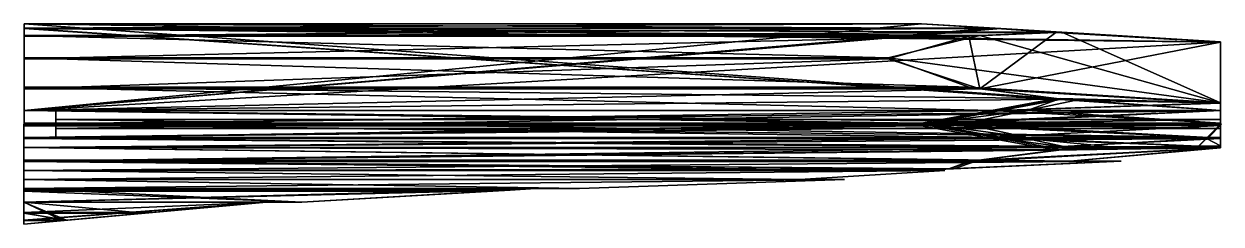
# Model space of a CAD drawing. Extents: x -29 to 1552, y 192 to 368.
# Drawn here: x -29 to 1024, y 192 to 368 of the extents above; entities that cross this region are included whole.
import ezdxf

# ---------------------------------------------------------------- set-up
doc = ezdxf.new("R2010")
doc.units = 0

msp = doc.modelspace()

# ---------------------------------------------------------------- meshes
at = {"layer": 'OBJECT004', "color": 50}
mesh = msp.add_polyface(dxfattribs=at)
corners = [(897.138916, 259.336212, -3334.938721), (888.167419, 258.163666, -3335.318359), (878.40564, 260, -3334.723877), (894.130798, 260, -3334.723877), (959.722412, 260, -3339.806152), (936.155884, 260, -3337.725586), (936.285461, 260, -3337.734863)]
mesh.append_faces([[corners[k] for k in face] for face in [(1, 4, 2), (3, 6, 0)]])
mesh.append_faces([[corners[k] for k in face] for face in [(1, 3, 0), (1, 5, 4), (2, 6, 3)]], dxfattribs={"vtx0": -1})
mesh.append_faces([[corners[k] for k in face] for face in [(1, 2, 3), (1, 0, 5), (2, 4, 6)]], dxfattribs={"vtx2": -1})
at = {"layer": 'OBJECT021', "color": 50}
mesh = msp.add_polyface(dxfattribs=at)
corners = [(-29.076889, 259.234375, -3404), (-29.076889, 259.234375, -3415.824707), (-29.076889, 267.232697, -3415.894531), (-29.076889, 267.232697, -3404), (1022.919189, 267.232697, -3404), (1022.919189, 267.232697, -3415.894531), (1022.919189, 259.234375, -3415.824707), (1022.919189, 259.234375, -3404)]
mesh.append_faces([[corners[k] for k in face] for face in [(1, 3, 0), (5, 7, 4), (1, 5, 2), (6, 0, 7), (2, 4, 3), (3, 7, 0)]], dxfattribs={"vtx0": -1})
mesh.append_faces([[corners[k] for k in face] for face in [(1, 2, 3), (5, 6, 7), (1, 6, 5), (6, 1, 0), (2, 5, 4), (3, 4, 7)]], dxfattribs={"vtx2": -1})
at = {"layer": 'OBJECT022', "color": 50}
mesh = msp.add_polyface(dxfattribs=at)
corners = [(-29.076889, 267.232697, -3404), (-29.076889, 267.232697, -3332.130371), (-29.076889, 259.232697, -3334.719482), (-29.076889, 259.232697, -3404), (1022.919189, 259.232697, -3404), (1022.919189, 259.232697, -3345.513184), (1022.919189, 260.744843, -3344), (1022.919189, 267.232697, -3344), (1022.919189, 267.232697, -3404), (829.602173, 267.232697, -3332.129639), (873.257935, 259.232697, -3334.71875), (1010.620422, 267.232697, -3343.144775), (1004.019409, 260.430847, -3342.685791), (956.245544, 259.232697, -3339.768555)]
mesh.append_faces([[corners[k] for k in face] for face in [(1, 3, 0), (5, 8, 4), (1, 10, 2), (12, 9, 11), (5, 12, 6), (6, 11, 7), (4, 13, 5), (0, 9, 1), (3, 8, 0)]], dxfattribs={"vtx0": -1})
mesh.append_faces([[corners[k] for k in face] for face in [(5, 7, 8), (12, 10, 9), (4, 2, 10), (4, 10, 13), (0, 7, 11), (0, 11, 9)]], dxfattribs={"vtx0": -1, "vtx2": -1})
mesh.append_faces([[corners[k] for k in face] for face in [(1, 2, 3), (5, 6, 7), (1, 9, 10), (12, 13, 10), (5, 13, 12), (6, 12, 11), (4, 3, 2), (0, 8, 7), (3, 4, 8)]], dxfattribs={"vtx2": -1})
at = {"layer": 'OBJECT023', "color": 50}
mesh = msp.add_polyface(dxfattribs=at)
corners = [(-29.076889, 259.232697, -3428), (-29.076889, 259.232697, -3497.401855), (-29.076889, 267.232697, -3500.14624), (-29.076889, 267.232697, -3428), (1022.919189, 267.232697, -3428), (1022.919189, 267.232697, -3487.878906), (1022.919189, 260.534424, -3487.823486), (1022.919189, 259.232697, -3486.521973), (1022.919189, 259.232697, -3428), (865.589905, 259.232697, -3497.401123), (821.643921, 267.232697, -3500.145508), (971.171936, 259.232697, -3490.966797)]
mesh.append_faces([[corners[k] for k in face] for face in [(6, 11, 7)]])
mesh.append_faces([[corners[k] for k in face] for face in [(1, 3, 0), (5, 8, 4), (1, 10, 2), (9, 5, 10), (7, 0, 8), (2, 4, 3), (3, 8, 0)]], dxfattribs={"vtx0": -1})
mesh.append_faces([[corners[k] for k in face] for face in [(5, 7, 8), (9, 6, 5), (7, 9, 1), (7, 1, 0), (2, 5, 4)]], dxfattribs={"vtx0": -1, "vtx2": -1})
mesh.append_faces([[corners[k] for k in face] for face in [(1, 2, 3), (5, 6, 7), (1, 9, 10), (9, 11, 6), (7, 11, 9), (2, 10, 5), (3, 4, 8)]], dxfattribs={"vtx2": -1})
at = {"layer": 'OBJECT024', "color": 50}
mesh = msp.add_polyface(dxfattribs=at)
corners = [(-29.076889, 267.232697, -3428), (-29.076889, 267.232697, -3415.894531), (-29.076889, 259.234375, -3415.824707), (-29.076889, 259.234375, -3428), (1022.919189, 259.234375, -3428), (1022.919189, 259.234375, -3415.824707), (1022.919189, 267.232697, -3415.894531), (1022.919189, 267.232697, -3428)]
mesh.append_faces([[corners[k] for k in face] for face in [(1, 3, 0), (5, 7, 4), (1, 5, 2), (4, 2, 5), (0, 6, 1), (3, 7, 0)]], dxfattribs={"vtx0": -1})
mesh.append_faces([[corners[k] for k in face] for face in [(1, 2, 3), (5, 6, 7), (1, 6, 5), (4, 3, 2), (0, 7, 6), (3, 4, 7)]], dxfattribs={"vtx2": -1})
at = {"layer": 'OBJECT025', "color": 50}
mesh = msp.add_polyface(dxfattribs=at)
corners = [(873.337402, 259.232697, -3334.722656), (829.6427, 267.232697, -3332.132568), (852.229309, 267.232697, -3332.132568), (889.482544, 259.232697, -3334.722656), (956.815491, 259.232697, -3339.80249), (1003.776794, 260.40567, -3342.669922), (1010.495361, 267.232697, -3343.137207), (932.823425, 259.232697, -3337.736328)]
mesh.append_faces([[corners[k] for k in face] for face in [(4, 7, 5), (1, 6, 2)]])
mesh.append_faces([[corners[k] for k in face] for face in [(1, 3, 0), (0, 6, 1), (2, 7, 3), (0, 7, 4)]], dxfattribs={"vtx0": -1})
mesh.append_faces([[corners[k] for k in face] for face in [(0, 5, 6), (2, 5, 7)]], dxfattribs={"vtx0": -1, "vtx2": -1})
mesh.append_faces([[corners[k] for k in face] for face in [(1, 2, 3), (0, 4, 5), (2, 6, 5), (0, 3, 7)]], dxfattribs={"vtx2": -1})
at = {"layer": 'OBJECT026', "color": 50}
mesh = msp.add_polyface(dxfattribs=at)
corners = [(-29.076889, 239.232697, -3428), (-29.076889, 239.232697, -3487.325684), (-29.076889, 246.884583, -3493.169434), (-29.076889, 247.232697, -3493.288818), (-29.076889, 247.232697, -3428), (801.747986, 246.889725, -3493.170654), (754.907715, 239.232697, -3487.322998), (784.241211, 240.530548, -3488.314209), (804.379944, 247.232697, -3493.287598), (935.719421, 247.232697, -3482), (754.901672, 239.232697, -3428), (935.713928, 247.232697, -3428)]
mesh.append_faces([[corners[k] for k in face] for face in [(1, 4, 0), (2, 7, 5), (2, 8, 3), (8, 7, 9), (6, 0, 10), (3, 11, 4), (9, 10, 11), (0, 11, 10)]], dxfattribs={"vtx0": -1})
mesh.append_faces([[corners[k] for k in face] for face in [(1, 3, 4), (2, 6, 7), (3, 9, 11), (9, 6, 10)]], dxfattribs={"vtx0": -1, "vtx2": -1})
mesh.append_faces([[corners[k] for k in face] for face in [(1, 2, 3), (2, 1, 6), (2, 5, 8), (8, 5, 7), (6, 1, 0), (3, 8, 9), (9, 7, 6), (0, 4, 11)]], dxfattribs={"vtx2": -1})
at = {"layer": 'OBJECT027', "color": 50}
mesh = msp.add_polyface(dxfattribs=at)
corners = [(-29.076889, 247.232697, -3428), (-29.076889, 247.232697, -3415.719971), (-29.076889, 239.234375, -3415.650146), (-29.076889, 239.234375, -3428), (754.938354, 239.234375, -3415.650146), (935.712708, 247.232697, -3415.719971), (754.901672, 239.232697, -3428), (935.713928, 247.232697, -3428)]
mesh.append_faces([[corners[k] for k in face] for face in [(1, 3, 0), (2, 5, 4), (2, 6, 3), (0, 5, 1), (4, 7, 6), (0, 6, 7)]], dxfattribs={"vtx0": -1})
mesh.append_faces([[corners[k] for k in face] for face in [(1, 2, 3), (2, 1, 5), (2, 4, 6), (0, 7, 5), (4, 5, 7), (0, 3, 6)]], dxfattribs={"vtx2": -1})
at = {"layer": 'OBJECT028', "color": 50}
mesh = msp.add_polyface(dxfattribs=at)
corners = [(-29.076889, 239.234375, -3404), (-29.076889, 239.234375, -3415.650146), (-29.076889, 247.232697, -3415.719971), (-29.076889, 247.232697, -3404), (935.722961, 247.232697, -3415.719971), (754.949097, 239.234375, -3415.650146), (754.911133, 239.232697, -3404), (935.722961, 247.232697, -3404)]
mesh.append_faces([[corners[k] for k in face] for face in [(1, 3, 0), (2, 5, 4), (5, 0, 6), (2, 7, 3), (4, 6, 7), (0, 7, 6)]], dxfattribs={"vtx0": -1})
mesh.append_faces([[corners[k] for k in face] for face in [(1, 2, 3), (2, 1, 5), (5, 1, 0), (2, 4, 7), (4, 5, 6), (0, 3, 7)]], dxfattribs={"vtx2": -1})
at = {"layer": 'OBJECT029', "color": 50}
mesh = msp.add_polyface(dxfattribs=at)
corners = [(-29.076889, 247.232697, -3404), (-29.076889, 247.232697, -3339.017578), (-29.076889, 239.232697, -3344.9104), (-29.076889, 239.232697, -3404), (808.168274, 247.232697, -3339.016113), (788.157654, 240.70369, -3343.825684), (754.911072, 239.232697, -3344.909424), (935.723083, 247.232697, -3350), (754.911133, 239.232697, -3404), (935.723083, 247.232697, -3404)]
mesh.append_faces([[corners[k] for k in face] for face in [(4, 7, 5)]])
mesh.append_faces([[corners[k] for k in face] for face in [(1, 3, 0), (5, 1, 4), (2, 8, 3), (0, 4, 1), (6, 9, 8), (3, 9, 0)]], dxfattribs={"vtx0": -1})
mesh.append_faces([[corners[k] for k in face] for face in [(5, 2, 1), (0, 7, 4), (6, 7, 9)]], dxfattribs={"vtx0": -1, "vtx2": -1})
mesh.append_faces([[corners[k] for k in face] for face in [(1, 2, 3), (5, 6, 2), (2, 6, 8), (0, 9, 7), (6, 5, 7), (3, 8, 9)]], dxfattribs={"vtx2": -1})
at = {"layer": 'OBJECT030', "color": 50}
mesh = msp.add_polyface(dxfattribs=at)
corners = [(-29.076889, 247.232697, -3428), (-29.076889, 247.232697, -3493.286133), (-29.076889, 259.232697, -3497.402832), (-29.076889, 259.232697, -3428), (1022.919189, 259.232697, -3428), (1022.919189, 259.232697, -3486.516113), (1022.919189, 258.909271, -3486.192627), (1022.919189, 258.909271, -3428), (803.856812, 247.232697, -3493.286133), (878.216187, 256.931152, -3496.613281), (865.570435, 259.232697, -3497.402832), (970.863159, 259.232697, -3490.976563), (890.965332, 247.232697, -3485.824219), (890.965332, 247.232697, -3428)]
mesh.append_faces([[corners[k] for k in face] for face in [(9, 11, 10)]])
mesh.append_faces([[corners[k] for k in face] for face in [(1, 3, 0), (5, 7, 4), (1, 10, 2), (5, 12, 6), (2, 4, 3), (12, 0, 13), (6, 13, 7), (3, 13, 0)]], dxfattribs={"vtx0": -1})
mesh.append_faces([[corners[k] for k in face] for face in [(1, 9, 10), (5, 9, 8), (5, 8, 12), (2, 11, 5), (2, 5, 4), (12, 1, 0), (3, 7, 13)]], dxfattribs={"vtx0": -1, "vtx2": -1})
mesh.append_faces([[corners[k] for k in face] for face in [(1, 2, 3), (5, 6, 7), (1, 8, 9), (5, 11, 9), (2, 10, 11), (12, 8, 1), (6, 12, 13), (3, 4, 7)]], dxfattribs={"vtx2": -1})
at = {"layer": 'OBJECT031', "color": 50}
mesh = msp.add_polyface(dxfattribs=at)
corners = [(-29.076889, 259.234375, -3428), (-29.076889, 259.234375, -3415.824707), (-29.076889, 247.232697, -3415.719971), (-29.076889, 247.232697, -3428), (1022.919189, 258.909241, -3428), (1022.919189, 258.909241, -3415.821777), (1022.919189, 259.234375, -3415.824707), (1022.919189, 259.234375, -3428), (890.965332, 247.232697, -3415.719971), (890.965332, 247.232697, -3428)]
mesh.append_faces([[corners[k] for k in face] for face in [(1, 3, 0), (5, 7, 4), (1, 8, 2), (0, 6, 1), (2, 9, 3), (4, 8, 5), (3, 7, 0)]], dxfattribs={"vtx0": -1})
mesh.append_faces([[corners[k] for k in face] for face in [(1, 5, 8), (3, 4, 7)]], dxfattribs={"vtx0": -1, "vtx2": -1})
mesh.append_faces([[corners[k] for k in face] for face in [(1, 2, 3), (5, 6, 7), (1, 6, 5), (0, 7, 6), (2, 8, 9), (4, 9, 8), (3, 9, 4)]], dxfattribs={"vtx2": -1})
at = {"layer": 'OBJECT032', "color": 50}
mesh = msp.add_polyface(dxfattribs=at)
corners = [(-29.076889, 247.232697, -3404), (-29.076889, 247.232697, -3415.719971), (-29.076889, 259.234375, -3415.824707), (-29.076889, 259.234375, -3404), (1022.919189, 259.234375, -3404), (1022.919189, 259.234375, -3415.824707), (1022.919189, 258.909241, -3415.821777), (1022.919189, 258.909241, -3404), (890.965332, 247.232697, -3415.719971), (890.965332, 247.232697, -3404)]
mesh.append_faces([[corners[k] for k in face] for face in [(1, 3, 0), (5, 7, 4), (1, 5, 2), (2, 4, 3), (8, 0, 9), (6, 9, 7), (3, 9, 0)]], dxfattribs={"vtx0": -1})
mesh.append_faces([[corners[k] for k in face] for face in [(1, 6, 5), (3, 7, 9)]], dxfattribs={"vtx0": -1, "vtx2": -1})
mesh.append_faces([[corners[k] for k in face] for face in [(1, 2, 3), (5, 6, 7), (1, 8, 6), (2, 5, 4), (8, 1, 0), (6, 8, 9), (3, 4, 7)]], dxfattribs={"vtx2": -1})
at = {"layer": 'OBJECT033', "color": 50}
mesh = msp.add_polyface(dxfattribs=at)
corners = [(-29.076889, 259.232697, -3404), (-29.076889, 259.232697, -3334.722168), (-29.076889, 248.230911, -3338.283203), (-29.076889, 247.232697, -3339.012207), (-29.076889, 247.232697, -3404), (1022.919189, 258.909271, -3404), (1022.919189, 258.909271, -3345.836914), (1022.919189, 259.232697, -3345.513184), (1022.919189, 259.232697, -3404), (811.2005, 248.225845, -3338.285156), (808.084717, 247.232697, -3339.010498), (873.30426, 259.232697, -3334.721191), (883.292725, 257.402344, -3335.313721), (956.245972, 259.232697, -3339.768311), (890.965332, 247.232697, -3346.149902), (890.965332, 247.232697, -3404)]
mesh.append_faces([[corners[k] for k in face] for face in [(12, 11, 13)]])
mesh.append_faces([[corners[k] for k in face] for face in [(1, 4, 0), (6, 8, 5), (2, 10, 3), (1, 9, 2), (6, 13, 7), (0, 11, 1), (3, 15, 4), (5, 14, 6), (4, 8, 0)]], dxfattribs={"vtx0": -1})
mesh.append_faces([[corners[k] for k in face] for face in [(1, 3, 4), (1, 12, 9), (6, 10, 9), (6, 9, 12), (6, 12, 13), (0, 7, 13), (0, 13, 11), (3, 14, 15), (4, 5, 8)]], dxfattribs={"vtx0": -1, "vtx2": -1})
mesh.append_faces([[corners[k] for k in face] for face in [(1, 2, 3), (6, 7, 8), (2, 9, 10), (1, 11, 12), (6, 14, 10), (0, 8, 7), (3, 10, 14), (5, 15, 14), (4, 15, 5)]], dxfattribs={"vtx2": -1})
at = {"layer": 'OBJECT034', "color": 50}
mesh = msp.add_polyface(dxfattribs=at)
corners = [(-29.076889, 223.234375, -3428), (-29.076889, 223.234375, -3475.106445), (-29.076889, 231.232697, -3481.215088), (-29.076889, 231.232697, -3428), (692.37854, 231.232697, -3481.215088), (459.563782, 223.234375, -3475.106445), (459.514893, 223.232697, -3428), (692.378601, 231.232697, -3428)]
mesh.append_faces([[corners[k] for k in face] for face in [(1, 3, 0), (2, 5, 4), (5, 0, 6), (2, 7, 3), (4, 6, 7), (0, 7, 6)]], dxfattribs={"vtx0": -1})
mesh.append_faces([[corners[k] for k in face] for face in [(1, 2, 3), (2, 1, 5), (5, 1, 0), (2, 4, 7), (4, 5, 6), (0, 3, 7)]], dxfattribs={"vtx2": -1})
at = {"layer": 'OBJECT035', "color": 50}
mesh = msp.add_polyface(dxfattribs=at)
corners = [(-29.076889, 231.232697, -3428), (-29.076889, 231.232697, -3415.582031), (-29.076889, 223.234375, -3415.512207), (-29.076889, 223.234375, -3428), (459.563782, 223.234375, -3415.511719), (692.378601, 231.232697, -3415.581543), (459.514923, 223.232697, -3428), (692.378601, 231.232697, -3428)]
mesh.append_faces([[corners[k] for k in face] for face in [(1, 3, 0), (2, 5, 4), (2, 6, 3), (0, 5, 1), (4, 7, 6), (0, 6, 7)]], dxfattribs={"vtx0": -1})
mesh.append_faces([[corners[k] for k in face] for face in [(1, 2, 3), (2, 1, 5), (2, 4, 6), (0, 7, 5), (4, 5, 7), (0, 3, 6)]], dxfattribs={"vtx2": -1})
at = {"layer": 'OBJECT036', "color": 50}
mesh = msp.add_polyface(dxfattribs=at)
corners = [(-29.076889, 223.234375, -3404), (-29.076889, 223.234375, -3415.511963), (-29.076889, 231.232697, -3415.582031), (-29.076889, 231.232697, -3404), (692.378723, 231.232697, -3415.58252), (459.563995, 223.234375, -3415.512451), (459.515076, 223.232697, -3404), (692.378723, 231.232697, -3404)]
mesh.append_faces([[corners[k] for k in face] for face in [(1, 3, 0), (2, 5, 4), (5, 0, 6), (2, 7, 3), (4, 6, 7), (0, 7, 6)]], dxfattribs={"vtx0": -1})
mesh.append_faces([[corners[k] for k in face] for face in [(1, 2, 3), (2, 1, 5), (5, 1, 0), (2, 4, 7), (4, 5, 6), (0, 3, 7)]], dxfattribs={"vtx2": -1})
at = {"layer": 'OBJECT037', "color": 50}
mesh = msp.add_polyface(dxfattribs=at)
corners = [(-29.076889, 231.232697, -3404), (-29.076889, 231.232697, -3350.804932), (-29.076889, 223.234375, -3356.694824), (-29.076889, 223.234375, -3404), (459.563904, 223.234375, -3356.694336), (692.378784, 231.232697, -3350.804443), (459.515076, 223.232697, -3404), (692.378845, 231.232697, -3404)]
mesh.append_faces([[corners[k] for k in face] for face in [(1, 3, 0), (2, 5, 4), (2, 6, 3), (0, 5, 1), (4, 7, 6), (0, 6, 7)]], dxfattribs={"vtx0": -1})
mesh.append_faces([[corners[k] for k in face] for face in [(1, 2, 3), (2, 1, 5), (2, 4, 6), (0, 7, 5), (4, 5, 7), (0, 3, 6)]], dxfattribs={"vtx2": -1})
at = {"layer": 'OBJECT038', "color": 50}
mesh = msp.add_polyface(dxfattribs=at)
corners = [(-29.076889, 211.234375, -3404), (-29.076889, 211.234375, -3415.405762), (-29.076889, 223.232697, -3415.510498), (-29.076889, 223.232697, -3404), (420.771332, 223.232697, -3415.51123), (215.332123, 211.234375, -3415.406494), (215.303375, 211.232697, -3404), (420.771332, 223.232697, -3404)]
mesh.append_faces([[corners[k] for k in face] for face in [(1, 3, 0), (2, 5, 4), (5, 0, 6), (2, 7, 3), (4, 6, 7), (0, 7, 6)]], dxfattribs={"vtx0": -1})
mesh.append_faces([[corners[k] for k in face] for face in [(1, 2, 3), (2, 1, 5), (5, 1, 0), (2, 4, 7), (4, 5, 6), (0, 3, 7)]], dxfattribs={"vtx2": -1})
at = {"layer": 'OBJECT039', "color": 50}
mesh = msp.add_polyface(dxfattribs=at)
corners = [(-29.076889, 223.232697, -3404), (-29.076889, 223.232697, -3356.697021), (-29.076889, 221.923523, -3357.661133), (-29.076889, 211.232697, -3371.658936), (-29.076889, 211.232697, -3404), (398.353271, 221.923401, -3357.661377), (420.771362, 223.232697, -3356.697266), (215.303391, 211.232697, -3371.658447), (215.303375, 211.232697, -3404), (420.771362, 223.232697, -3404)]
mesh.append_faces([[corners[k] for k in face] for face in [(1, 4, 0), (2, 6, 5), (3, 5, 7), (3, 8, 4), (0, 6, 1), (7, 9, 8), (0, 8, 9)]], dxfattribs={"vtx0": -1})
mesh.append_faces([[corners[k] for k in face] for face in [(1, 3, 4), (7, 6, 9)]], dxfattribs={"vtx0": -1, "vtx2": -1})
mesh.append_faces([[corners[k] for k in face] for face in [(1, 2, 3), (2, 1, 6), (3, 2, 5), (3, 7, 8), (0, 9, 6), (7, 5, 6), (0, 4, 8)]], dxfattribs={"vtx2": -1})
at = {"layer": 'OBJECT040', "color": 50}
mesh = msp.add_polyface(dxfattribs=at)
corners = [(-29.076889, 211.232697, -3428), (-29.076889, 211.232697, -3460.189941), (-29.076889, 220.912994, -3473.332275), (-29.076889, 223.232697, -3475.104004), (-29.076889, 223.232697, -3428), (420.772644, 223.232697, -3475.104248), (381.080017, 220.91452, -3473.33374), (215.304642, 211.232697, -3460.190918), (215.306549, 211.232697, -3428), (420.775452, 223.232697, -3428)]
mesh.append_faces([[corners[k] for k in face] for face in [(1, 4, 0), (3, 6, 5), (2, 7, 6), (7, 0, 8), (3, 9, 4), (5, 8, 9), (0, 9, 8)]], dxfattribs={"vtx0": -1})
mesh.append_faces([[corners[k] for k in face] for face in [(1, 3, 4), (5, 7, 8)]], dxfattribs={"vtx0": -1, "vtx2": -1})
mesh.append_faces([[corners[k] for k in face] for face in [(1, 2, 3), (3, 2, 6), (2, 1, 7), (7, 1, 0), (3, 5, 9), (5, 6, 7), (0, 4, 9)]], dxfattribs={"vtx2": -1})
at = {"layer": 'OBJECT041', "color": 50}
mesh = msp.add_polyface(dxfattribs=at)
corners = [(-29.076889, 223.232697, -3428), (-29.076889, 223.232697, -3415.510498), (-29.076889, 211.234375, -3415.405762), (-29.076889, 211.234375, -3428), (215.335602, 211.234375, -3415.406738), (420.775604, 223.232697, -3415.511475), (215.306259, 211.232697, -3428), (420.774963, 223.232697, -3428)]
mesh.append_faces([[corners[k] for k in face] for face in [(1, 3, 0), (2, 5, 4), (2, 6, 3), (0, 5, 1), (4, 7, 6), (0, 6, 7)]], dxfattribs={"vtx0": -1})
mesh.append_faces([[corners[k] for k in face] for face in [(1, 2, 3), (2, 1, 5), (2, 4, 6), (0, 7, 5), (4, 5, 7), (0, 3, 6)]], dxfattribs={"vtx2": -1})
at = {"layer": 'OBJECT042', "color": 50}
mesh = msp.add_polyface(dxfattribs=at)
corners = [(-29.076889, 195.087692, -3404), (-29.076889, 192, -3413), (-29.076889, 192, -3415.237305), (-29.076889, 211.232697, -3415.405518), (-29.076889, 211.232697, -3404), (5.186932, 195.088196, -3404), (184.312134, 211.232697, -3415.405518), (184.312119, 211.232697, -3404)]
mesh.append_faces([[corners[k] for k in face] for face in [(0, 5, 1), (3, 2, 6)]])
mesh.append_faces([[corners[k] for k in face] for face in [(1, 4, 0), (3, 7, 4), (2, 7, 6), (0, 7, 5)]], dxfattribs={"vtx0": -1})
mesh.append_faces([[corners[k] for k in face] for face in [(1, 3, 4), (2, 5, 7)]], dxfattribs={"vtx0": -1, "vtx2": -1})
mesh.append_faces([[corners[k] for k in face] for face in [(1, 2, 3), (3, 6, 7), (2, 1, 5), (0, 4, 7)]], dxfattribs={"vtx2": -1})
at = {"layer": 'OBJECT043', "color": 50}
mesh = msp.add_polyface(dxfattribs=at)
corners = [(-29.076889, 211.232697, -3371.650391), (-29.076889, 202.075592, -3383.640137), (-29.076889, 195.087769, -3404), (-29.076889, 211.232697, -3404), (82.678436, 202.072601, -3383.648682), (184.312119, 211.232697, -3371.655029), (5.17884, 195.087677, -3404), (184.312119, 211.232697, -3404)]
mesh.append_faces([[corners[k] for k in face] for face in [(1, 3, 0), (1, 5, 4), (1, 6, 2), (3, 5, 0), (4, 7, 6), (3, 6, 7)]], dxfattribs={"vtx0": -1})
mesh.append_faces([[corners[k] for k in face] for face in [(1, 2, 3), (1, 0, 5), (1, 4, 6), (3, 7, 5), (4, 5, 7), (3, 2, 6)]], dxfattribs={"vtx2": -1})
at = {"layer": 'OBJECT044', "color": 50}
mesh = msp.add_polyface(dxfattribs=at)
corners = [(-29.076889, 195.363754, -3428), (-29.076889, 201.50853, -3446.988525), (-29.076889, 211.232697, -3460.191162), (-29.076889, 211.232697, -3428), (184.312912, 211.232697, -3460.194092), (76.43499, 201.509827, -3447), (8.240005, 195.36351, -3428), (184.313599, 211.232697, -3428)]
mesh.append_faces([[corners[k] for k in face] for face in [(1, 3, 0), (2, 5, 4), (1, 6, 5), (2, 7, 3), (4, 6, 7), (0, 7, 6)]], dxfattribs={"vtx0": -1})
mesh.append_faces([[corners[k] for k in face] for face in [(1, 2, 3), (2, 1, 5), (1, 0, 6), (2, 4, 7), (4, 5, 6), (0, 3, 7)]], dxfattribs={"vtx2": -1})
at = {"layer": 'OBJECT045', "color": 50}
mesh = msp.add_polyface(dxfattribs=at)
corners = [(-29.076889, 192, -3417.60791), (-29.076889, 195.363846, -3428), (-29.076889, 211.232697, -3428), (-29.076889, 211.232697, -3415.405762), (-29.076889, 192, -3415.237549), (8.241846, 195.363678, -3428), (184.302933, 211.232697, -3415.40625), (184.302917, 211.232697, -3428)]
mesh.append_faces([[corners[k] for k in face] for face in [(0, 5, 1), (3, 6, 4)]])
mesh.append_faces([[corners[k] for k in face] for face in [(1, 4, 0), (2, 6, 3), (0, 7, 5), (2, 5, 7)]], dxfattribs={"vtx0": -1})
mesh.append_faces([[corners[k] for k in face] for face in [(1, 3, 4), (0, 6, 7)]], dxfattribs={"vtx0": -1, "vtx2": -1})
mesh.append_faces([[corners[k] for k in face] for face in [(1, 2, 3), (2, 7, 6), (0, 4, 6), (2, 1, 5)]], dxfattribs={"vtx2": -1})
at = {"layer": 'OBJECT046', "color": 50}
mesh = msp.add_polyface(dxfattribs=at)
corners = [(-29.076889, 231.232697, -3428), (-29.076889, 231.232697, -3481.215088), (-29.076889, 239.234375, -3487.326172), (-29.076889, 239.234375, -3428), (780.60144, 239.234375, -3487.325928), (653.184631, 231.232697, -3481.214844), (780.574768, 239.232697, -3428), (653.184631, 231.232697, -3428)]
mesh.append_faces([[corners[k] for k in face] for face in [(1, 3, 0), (2, 5, 4), (2, 6, 3), (5, 0, 7), (4, 7, 6), (0, 6, 7)]], dxfattribs={"vtx0": -1})
mesh.append_faces([[corners[k] for k in face] for face in [(1, 2, 3), (2, 1, 5), (2, 4, 6), (5, 1, 0), (4, 5, 7), (0, 3, 6)]], dxfattribs={"vtx2": -1})
at = {"layer": 'OBJECT047', "color": 50}
mesh = msp.add_polyface(dxfattribs=at)
corners = [(-29.076889, 239.234375, -3428), (-29.076889, 239.234375, -3415.6521), (-29.076889, 231.232697, -3415.582031), (-29.076889, 231.232697, -3428), (653.184631, 231.232697, -3415.582764), (780.60144, 239.234375, -3415.652832), (780.574768, 239.232697, -3428), (653.184631, 231.232697, -3428)]
mesh.append_faces([[corners[k] for k in face] for face in [(1, 3, 0), (2, 5, 4), (0, 5, 1), (2, 7, 3), (4, 6, 7), (0, 7, 6)]], dxfattribs={"vtx0": -1})
mesh.append_faces([[corners[k] for k in face] for face in [(1, 2, 3), (2, 1, 5), (0, 6, 5), (2, 4, 7), (4, 5, 6), (0, 3, 7)]], dxfattribs={"vtx2": -1})
at = {"layer": 'OBJECT048', "color": 50}
mesh = msp.add_polyface(dxfattribs=at)
corners = [(-29.076889, 231.232697, -3404), (-29.076889, 231.232697, -3415.581055), (-29.076889, 239.234375, -3415.650879), (-29.076889, 239.234375, -3404), (780.60144, 239.234375, -3415.651367), (653.184631, 231.232697, -3415.581543), (780.574768, 239.232697, -3404), (653.184631, 231.232697, -3404)]
mesh.append_faces([[corners[k] for k in face] for face in [(1, 3, 0), (2, 5, 4), (2, 6, 3), (5, 0, 7), (4, 7, 6), (0, 6, 7)]], dxfattribs={"vtx0": -1})
mesh.append_faces([[corners[k] for k in face] for face in [(1, 2, 3), (2, 1, 5), (2, 4, 6), (5, 1, 0), (4, 5, 7), (0, 3, 6)]], dxfattribs={"vtx2": -1})
at = {"layer": 'OBJECT049', "color": 50}
mesh = msp.add_polyface(dxfattribs=at)
corners = [(-29.076889, 239.234375, -3404), (-29.076889, 239.234375, -3344.911377), (-29.076889, 231.232697, -3350.803955), (-29.076889, 231.232697, -3404), (653.184631, 231.232697, -3350.804688), (780.60144, 239.234375, -3344.912109), (780.574768, 239.232697, -3404), (653.184631, 231.232697, -3404)]
mesh.append_faces([[corners[k] for k in face] for face in [(1, 3, 0), (2, 5, 4), (0, 5, 1), (2, 7, 3), (4, 6, 7), (0, 7, 6)]], dxfattribs={"vtx0": -1})
mesh.append_faces([[corners[k] for k in face] for face in [(1, 2, 3), (2, 1, 5), (0, 6, 5), (2, 4, 7), (4, 5, 6), (0, 3, 7)]], dxfattribs={"vtx2": -1})
at = {"layer": 'OBJECT050', "color": 50}
mesh = msp.add_polyface(dxfattribs=at)
corners = [(-29.076889, 268, -3331.882324), (-29.076889, 267.232697, -3332.130615), (-29.076889, 267.232697, -3404), (-29.076889, 268, -3404), (1022.919189, 267.232697, -3404), (1022.919189, 267.232697, -3344), (1022.919189, 268, -3344), (1022.919189, 268, -3404), (825.42334, 268, -3331.883057), (829.61145, 267.232697, -3332.131348), (1011.262024, 268, -3343.189941), (1010.505676, 267.232697, -3343.137451)]
mesh.append_faces([[corners[k] for k in face] for face in [(1, 3, 0), (5, 7, 4), (0, 9, 1), (11, 8, 10), (5, 10, 6), (4, 11, 5), (2, 7, 3), (3, 8, 0)]], dxfattribs={"vtx0": -1})
mesh.append_faces([[corners[k] for k in face] for face in [(4, 1, 9), (4, 9, 11), (3, 6, 10), (3, 10, 8)]], dxfattribs={"vtx0": -1, "vtx2": -1})
mesh.append_faces([[corners[k] for k in face] for face in [(1, 2, 3), (5, 6, 7), (0, 8, 9), (11, 9, 8), (5, 11, 10), (4, 2, 1), (2, 4, 7), (3, 7, 6)]], dxfattribs={"vtx2": -1})
at = {"layer": 'OBJECT051', "color": 50}
mesh = msp.add_polyface(dxfattribs=at)
corners = [(-29.076889, 279.337219, -3404), (-29.076889, 280, -3328), (-29.076889, 268, -3331.882324), (-29.076889, 268, -3404), (1022.919189, 268, -3344), (1022.919189, 279.860413, -3344), (1022.919189, 279.337219, -3404), (1022.919189, 268, -3404), (759.932007, 280, -3328), (825.417847, 268, -3331.882568), (1011.290405, 268, -3343.191895)]
mesh.append_faces([[corners[k] for k in face] for face in [(4, 10, 5)]])
mesh.append_faces([[corners[k] for k in face] for face in [(1, 3, 0), (5, 7, 4), (1, 9, 2), (0, 8, 1), (10, 8, 5), (3, 6, 0), (7, 10, 4)]], dxfattribs={"vtx0": -1})
mesh.append_faces([[corners[k] for k in face] for face in [(0, 5, 8), (7, 2, 9), (7, 9, 10)]], dxfattribs={"vtx0": -1, "vtx2": -1})
mesh.append_faces([[corners[k] for k in face] for face in [(1, 2, 3), (5, 6, 7), (1, 8, 9), (0, 6, 5), (10, 9, 8), (3, 7, 6), (7, 3, 2)]], dxfattribs={"vtx2": -1})
at = {"layer": 'OBJECT052', "color": 50}
mesh = msp.add_polyface(dxfattribs=at)
corners = [(-28.929033, 292, -3331.85498), (-28.929033, 280.766968, -3328), (-28.929033, 280.104584, -3404), (-28.929033, 292, -3404), (1023.067078, 280.104584, -3404), (1023.067078, 280.627502, -3344), (1023.067078, 292, -3344.101807), (1023.067078, 292, -3404), (821.794922, 292, -3331.855713), (760.071045, 280.766968, -3328)]
mesh.append_faces([[corners[k] for k in face] for face in [(1, 3, 0), (5, 7, 4), (0, 9, 1), (4, 9, 5), (8, 5, 9), (2, 7, 3), (3, 8, 0)]], dxfattribs={"vtx0": -1})
mesh.append_faces([[corners[k] for k in face] for face in [(4, 1, 9), (3, 6, 8)]], dxfattribs={"vtx0": -1, "vtx2": -1})
mesh.append_faces([[corners[k] for k in face] for face in [(1, 2, 3), (5, 6, 7), (0, 8, 9), (4, 2, 1), (8, 6, 5), (2, 4, 7), (3, 7, 6)]], dxfattribs={"vtx2": -1})
at = {"layer": 'OBJECT053', "color": 50}
mesh = msp.add_polyface(dxfattribs=at)
corners = [(-28.929033, 363.866455, -3404), (-28.929033, 357.7146, -3385), (-28.929033, 338.319519, -3358.66748), (-28.929033, 312.363037, -3338.843506), (-28.929033, 292, -3331.85498), (-28.929033, 292, -3404), (1023.067078, 292, -3344.101807), (1023.067078, 298.669983, -3344.161133), (1023.067078, 352.162689, -3397.653564), (1023.067078, 352.108276, -3404), (1023.067078, 292, -3404), (730.850647, 338.323914, -3358.674316), (802.166199, 312.354797, -3338.84082), (811.468445, 357.715424, -3385), (878.618774, 302.341309, -3335.404785), (821.794922, 292, -3331.855713), (829.796204, 363.866943, -3404), (883.506592, 360.683502, -3394.16748)]
mesh.append_faces([[corners[k] for k in face] for face in [(1, 5, 0), (7, 10, 6), (2, 12, 3), (1, 11, 2), (3, 15, 4), (0, 13, 1), (8, 16, 9), (14, 6, 15), (7, 17, 8), (5, 16, 0), (10, 15, 6)]], dxfattribs={"vtx0": -1})
mesh.append_faces([[corners[k] for k in face] for face in [(1, 3, 4), (1, 4, 5), (7, 9, 10), (3, 14, 15), (0, 17, 13), (7, 12, 11), (7, 11, 13), (7, 13, 17), (5, 9, 16), (10, 4, 15)]], dxfattribs={"vtx0": -1, "vtx2": -1})
mesh.append_faces([[corners[k] for k in face] for face in [(1, 2, 3), (7, 8, 9), (2, 11, 12), (1, 13, 11), (3, 12, 14), (0, 16, 17), (8, 17, 16), (14, 7, 6), (7, 14, 12), (5, 10, 9), (10, 5, 4)]], dxfattribs={"vtx2": -1})
at = {"layer": 'OBJECT054', "color": 50}
mesh = msp.add_polyface(dxfattribs=at)
corners = [(-28.929033, 368, -3416.767578), (-28.929033, 363.865662, -3404), (-28.929033, 292, -3404), (-28.929033, 292, -3416.104736), (1023.067078, 352.108276, -3404), (1023.067078, 352, -3416.62793), (1023.067078, 292, -3416.104736), (1023.067078, 292, -3404), (760.066589, 368, -3416.767578), (829.804932, 363.866425, -3404)]
mesh.append_faces([[corners[k] for k in face] for face in [(1, 3, 0), (5, 7, 4), (0, 9, 1), (3, 8, 0), (4, 8, 5), (1, 7, 2), (6, 2, 7)]], dxfattribs={"vtx0": -1})
mesh.append_faces([[corners[k] for k in face] for face in [(3, 5, 8), (1, 4, 7)]], dxfattribs={"vtx0": -1, "vtx2": -1})
mesh.append_faces([[corners[k] for k in face] for face in [(1, 2, 3), (5, 6, 7), (0, 8, 9), (3, 6, 5), (4, 9, 8), (1, 9, 4), (6, 3, 2)]], dxfattribs={"vtx2": -1})
at = {"layer": 'OBJECT055', "color": 50}
mesh = msp.add_polyface(dxfattribs=at)
corners = [(-28.929033, 292, -3428), (-28.929033, 364.146423, -3428), (-28.929033, 368, -3416.771484), (-28.929033, 292, -3416.105225), (1023.067078, 292, -3416.105225), (1023.067078, 352, -3416.631348), (1023.067078, 351.900818, -3428), (1023.067078, 292, -3428), (821.793701, 364.144836, -3428), (760.110229, 368, -3416.771484)]
mesh.append_faces([[corners[k] for k in face] for face in [(1, 3, 0), (5, 7, 4), (1, 9, 2), (2, 4, 3), (8, 5, 9), (0, 8, 1), (7, 3, 4)]], dxfattribs={"vtx0": -1})
mesh.append_faces([[corners[k] for k in face] for face in [(2, 5, 4), (0, 6, 8)]], dxfattribs={"vtx0": -1, "vtx2": -1})
mesh.append_faces([[corners[k] for k in face] for face in [(1, 2, 3), (5, 6, 7), (1, 8, 9), (2, 9, 5), (8, 6, 5), (0, 7, 6), (7, 0, 3)]], dxfattribs={"vtx2": -1})
at = {"layer": 'OBJECT056', "color": 50}
mesh = msp.add_polyface(dxfattribs=at)
corners = [(-28.929033, 292, -3499.868408), (-28.929033, 311, -3493.7229), (-28.929033, 337.311707, -3474.338623), (-28.929033, 357.161774, -3448.348633), (-28.929033, 364.146729, -3428), (-28.929033, 292, -3428), (1023.067078, 351.900818, -3428), (1023.067078, 351.841553, -3434.598877), (1023.067078, 298.324371, -3488.162354), (1023.067078, 292, -3488.108154), (1023.067078, 292, -3428), (811.537598, 311, -3493.722412), (730.877991, 337.310181, -3474.340332), (801.871704, 357.161438, -3448.349609), (829.793396, 292, -3499.867676), (883.482788, 301.835693, -3496.685303), (878.365417, 360.610901, -3438.300537), (821.763245, 364.146698, -3428)]
mesh.append_faces([[corners[k] for k in face] for face in [(1, 5, 0), (7, 10, 6), (1, 12, 2), (2, 13, 3), (0, 11, 1), (3, 17, 4), (16, 6, 17), (8, 14, 9), (11, 13, 12), (4, 10, 5), (9, 5, 10)]], dxfattribs={"vtx0": -1})
mesh.append_faces([[corners[k] for k in face] for face in [(1, 3, 4), (1, 4, 5), (7, 9, 10), (0, 15, 11), (3, 16, 17), (11, 8, 7), (11, 7, 16), (11, 16, 13), (4, 6, 10), (9, 0, 5)]], dxfattribs={"vtx0": -1, "vtx2": -1})
mesh.append_faces([[corners[k] for k in face] for face in [(1, 2, 3), (7, 8, 9), (1, 11, 12), (2, 12, 13), (0, 14, 15), (3, 13, 16), (16, 7, 6), (8, 15, 14), (11, 15, 8), (4, 17, 6), (9, 14, 0)]], dxfattribs={"vtx2": -1})
at = {"layer": 'OBJECT057', "color": 50}
mesh = msp.add_polyface(dxfattribs=at)
corners = [(-28.929033, 279.895325, -3428), (-28.929033, 279.231415, -3504), (-28.929033, 292, -3499.868408), (-28.929033, 292, -3428), (1023.067078, 292, -3488.108154), (1023.067078, 279.371063, -3488), (1023.067078, 279.895203, -3428), (1023.067078, 292, -3428), (760.094116, 279.231323, -3504), (829.793396, 292, -3499.867676)]
mesh.append_faces([[corners[k] for k in face] for face in [(1, 3, 0), (5, 7, 4), (1, 9, 2), (5, 0, 6), (4, 8, 5), (3, 6, 0), (2, 7, 3)]], dxfattribs={"vtx0": -1})
mesh.append_faces([[corners[k] for k in face] for face in [(5, 1, 0), (2, 4, 7)]], dxfattribs={"vtx0": -1, "vtx2": -1})
mesh.append_faces([[corners[k] for k in face] for face in [(1, 2, 3), (5, 6, 7), (1, 8, 9), (5, 8, 1), (4, 9, 8), (3, 7, 6), (2, 9, 4)]], dxfattribs={"vtx2": -1})
at = {"layer": 'OBJECT058', "color": 50}
mesh = msp.add_polyface(dxfattribs=at)
corners = [(-29.076889, 268, -3428), (-29.076889, 268, -3500.409912), (-29.076889, 278.463104, -3504), (-29.076889, 279.12677, -3428), (1022.919189, 279.12677, -3428), (1022.919189, 278.602966, -3487.983398), (1022.919189, 268, -3487.894775), (1022.919189, 268, -3428), (817.409668, 268, -3500.410156), (759.883423, 278.465118, -3504)]
mesh.append_faces([[corners[k] for k in face] for face in [(1, 3, 0), (5, 7, 4), (1, 9, 2), (2, 4, 3), (8, 5, 9), (6, 0, 7), (3, 7, 0)]], dxfattribs={"vtx0": -1})
mesh.append_faces([[corners[k] for k in face] for face in [(2, 5, 4), (6, 1, 0)]], dxfattribs={"vtx0": -1, "vtx2": -1})
mesh.append_faces([[corners[k] for k in face] for face in [(1, 2, 3), (5, 6, 7), (1, 8, 9), (2, 9, 5), (8, 6, 5), (6, 8, 1), (3, 4, 7)]], dxfattribs={"vtx2": -1})
at = {"layer": 'OBJECT059', "color": 50}
mesh = msp.add_polyface(dxfattribs=at)
corners = [(-1.076904, 283.849152, -3428.000244), (-1.076904, 283.998413, -3412.130615), (-1.076904, 268, -3412.001465), (-1.076904, 268, -3428.000244), (1022.923096, 283.998413, -3412.130615), (1022.923096, 283.849152, -3428.000244), (1022.923096, 268, -3428.000244), (1022.923096, 268, -3412.001465)]
mesh.append_faces([[corners[k] for k in face] for face in [(1, 3, 0), (5, 7, 4), (0, 4, 1), (1, 7, 2), (6, 2, 7), (3, 5, 0)]], dxfattribs={"vtx0": -1})
mesh.append_faces([[corners[k] for k in face] for face in [(1, 2, 3), (5, 6, 7), (0, 5, 4), (1, 4, 7), (6, 3, 2), (3, 6, 5)]], dxfattribs={"vtx2": -1})
at = {"layer": 'OBJECT060', "color": 50}
mesh = msp.add_polyface(dxfattribs=at)
corners = [(-0.932983, 292, -3404), (-0.932983, 276.140076, -3404), (-0.932983, 276, -3419.861816), (-0.932983, 292, -3420.000244), (1023.067017, 292, -3420.000244), (1023.067017, 276, -3419.861816), (1023.067017, 276.140076, -3404), (1023.067017, 292, -3404)]
mesh.append_faces([[corners[k] for k in face] for face in [(1, 3, 0), (5, 7, 4), (5, 1, 6), (2, 4, 3), (0, 6, 1), (3, 7, 0)]], dxfattribs={"vtx0": -1})
mesh.append_faces([[corners[k] for k in face] for face in [(1, 2, 3), (5, 6, 7), (5, 2, 1), (2, 5, 4), (0, 7, 6), (3, 4, 7)]], dxfattribs={"vtx2": -1})
at = {"layer": 'OBJECT061', "color": 50}
mesh = msp.add_polyface(dxfattribs=at)
corners = [(-1.076904, 268, -3419.867432), (-1.076904, 283.852417, -3419.999756), (-1.076904, 284, -3403.999756), (-1.076904, 268, -3403.999756), (1022.923096, 284, -3403.999756), (1022.923096, 283.852417, -3419.999756), (1022.923096, 268, -3419.867432), (1022.923096, 268, -3403.999756)]
mesh.append_faces([[corners[k] for k in face] for face in [(1, 3, 0), (5, 7, 4), (1, 4, 2), (0, 5, 1), (2, 7, 3), (6, 3, 7)]], dxfattribs={"vtx0": -1})
mesh.append_faces([[corners[k] for k in face] for face in [(1, 2, 3), (5, 6, 7), (1, 5, 4), (0, 6, 5), (2, 4, 7), (6, 0, 3)]], dxfattribs={"vtx2": -1})
at = {"layer": 'OBJECT062', "color": 50}
mesh = msp.add_polyface(dxfattribs=at)
corners = [(-0.932983, 276.13855, -3411.999756), (-0.932983, 276.00058, -3427.999756), (-0.932983, 292, -3427.999756), (-0.932983, 292, -3412.140137), (1023.067017, 276.00058, -3427.999756), (1023.067017, 276.13855, -3411.999756), (1023.067017, 292, -3412.140137), (1023.067017, 292, -3427.999756)]
mesh.append_faces([[corners[k] for k in face] for face in [(1, 3, 0), (5, 7, 4), (4, 0, 5), (3, 5, 0), (1, 7, 2), (2, 6, 3)]], dxfattribs={"vtx0": -1})
mesh.append_faces([[corners[k] for k in face] for face in [(1, 2, 3), (5, 6, 7), (4, 1, 0), (3, 6, 5), (1, 4, 7), (2, 7, 6)]], dxfattribs={"vtx2": -1})
at = {"layer": 'OBJECT063', "color": 50}
mesh = msp.add_polyface(dxfattribs=at)
corners = [(1023.066895, 280.627106, -3344), (1023.066895, 292, -3344), (1023.066895, 292, -3344.103516), (799.13269, 280.767426, -3328), (767.098328, 280.767426, -3328), (827.149536, 292, -3331.856201), (853.08075, 292, -3331.856201)]
mesh.append_faces([[corners[k] for k in face] for face in [(1, 2, 0), (4, 3, 0)]])
mesh.append_faces([[corners[k] for k in face] for face in [(4, 6, 3), (2, 4, 0), (6, 0, 3), (1, 5, 2)]], dxfattribs={"vtx0": -1})
mesh.append_faces([[corners[k] for k in face] for face in [(4, 5, 6), (2, 5, 4), (6, 1, 0), (1, 6, 5)]], dxfattribs={"vtx2": -1})
at = {"layer": 'OBJECT064', "color": 50}
mesh = msp.add_polyface(dxfattribs=at)
corners = [(830.713928, 268, -3331.885254), (766.951294, 280, -3328), (798.923096, 280, -3328), (853.3078, 268, -3331.885254), (1024, 279.857849, -3344.069092), (1012.401123, 268, -3343.243408)]
mesh.append_faces([[corners[k] for k in face] for face in [(1, 4, 2), (0, 3, 5)]])
mesh.append_faces([[corners[k] for k in face] for face in [(1, 3, 0), (1, 5, 4), (2, 5, 3)]], dxfattribs={"vtx0": -1})
mesh.append_faces([[corners[k] for k in face] for face in [(1, 2, 3), (1, 0, 5), (2, 4, 5)]], dxfattribs={"vtx2": -1})
at = {"layer": 'OBJECT065', "color": 50}
mesh = msp.add_polyface(dxfattribs=at)
corners = [(1023.066895, 292, -3344), (1023.066895, 298.505829, -3344), (1023.066895, 298.6698, -3344.164063), (1023.066895, 292, -3344.103516), (827.149536, 292, -3331.856201), (882.442383, 302.342529, -3335.406738), (894.780151, 300.682251, -3334.83667), (853.08075, 292, -3331.856201)]
mesh.append_faces([[corners[k] for k in face] for face in [(1, 3, 0), (5, 7, 4), (2, 4, 3), (1, 5, 2), (6, 0, 7), (3, 7, 0)]], dxfattribs={"vtx0": -1})
mesh.append_faces([[corners[k] for k in face] for face in [(1, 2, 3), (5, 6, 7), (2, 5, 4), (1, 6, 5), (6, 1, 0), (3, 4, 7)]], dxfattribs={"vtx2": -1})
at = {"layer": 'OBJECT066', "color": 50}
mesh = msp.add_polyface(dxfattribs=at)
corners = [(834.788025, 267.232697, -3332.133301), (830.710144, 268, -3331.88501), (853.302917, 268, -3331.88501), (856.780212, 267.232697, -3332.133301), (1011.653015, 267.232697, -3343.190186), (1012.404663, 268, -3343.243896)]
mesh.append_faces([[corners[k] for k in face] for face in [(0, 3, 4), (1, 5, 2)]])
mesh.append_faces([[corners[k] for k in face] for face in [(1, 3, 0), (0, 5, 1), (4, 2, 5)]], dxfattribs={"vtx0": -1})
mesh.append_faces([[corners[k] for k in face] for face in [(1, 2, 3), (0, 4, 5), (4, 3, 2)]], dxfattribs={"vtx2": -1})
at = {"layer": 'OBJECT067', "color": 50}
mesh = msp.add_polyface(dxfattribs=at)
corners = [(-1.076904, 267.234375, -3404), (-1.076904, 267.234375, -3415.895264), (-1.076904, 268, -3415.901855), (-1.076904, 268, -3404), (1022.923096, 268, -3415.901855), (1022.923096, 267.234375, -3415.895264), (1022.923096, 267.234375, -3404), (1022.923096, 268, -3404)]
mesh.append_faces([[corners[k] for k in face] for face in [(1, 3, 0), (5, 7, 4), (1, 4, 2), (5, 0, 6), (3, 6, 0), (2, 7, 3)]], dxfattribs={"vtx0": -1})
mesh.append_faces([[corners[k] for k in face] for face in [(1, 2, 3), (5, 6, 7), (1, 5, 4), (5, 1, 0), (3, 7, 6), (2, 4, 7)]], dxfattribs={"vtx2": -1})
at = {"layer": 'OBJECT068', "color": 50}
mesh = msp.add_polyface(dxfattribs=at)
corners = [(-1.076904, 268, -3428), (-1.076904, 268, -3415.902832), (-1.076904, 267.234375, -3415.89624), (-1.076904, 267.234375, -3428), (1022.923096, 267.234375, -3428), (1022.923096, 267.234375, -3415.89624), (1022.923096, 268, -3415.902832), (1022.923096, 268, -3428)]
mesh.append_faces([[corners[k] for k in face] for face in [(1, 3, 0), (5, 7, 4), (1, 5, 2), (4, 2, 5), (0, 6, 1), (3, 7, 0)]], dxfattribs={"vtx0": -1})
mesh.append_faces([[corners[k] for k in face] for face in [(1, 2, 3), (5, 6, 7), (1, 6, 5), (4, 3, 2), (0, 7, 6), (3, 4, 7)]], dxfattribs={"vtx2": -1})
at = {"layer": 'OBJECT069', "color": 50}
mesh = msp.add_polyface(dxfattribs=at)
corners = [(-1.076904, 267.232697, -3428), (-1.076904, 267.232697, -3500.145996), (-1.076904, 268, -3500.40918), (-1.076904, 268, -3428), (1022.923096, 268, -3428), (1022.923096, 268, -3487.894287), (1022.923096, 267.232697, -3487.887939), (1022.923096, 267.232697, -3428), (826.987732, 267.232697, -3500.146729), (822.883606, 268, -3500.409912)]
mesh.append_faces([[corners[k] for k in face] for face in [(1, 3, 0), (5, 7, 4), (1, 9, 2), (8, 5, 9), (6, 0, 7), (2, 4, 3), (3, 7, 0)]], dxfattribs={"vtx0": -1})
mesh.append_faces([[corners[k] for k in face] for face in [(6, 1, 0), (2, 5, 4)]], dxfattribs={"vtx0": -1, "vtx2": -1})
mesh.append_faces([[corners[k] for k in face] for face in [(1, 2, 3), (5, 6, 7), (1, 8, 9), (8, 6, 5), (6, 8, 1), (2, 9, 5), (3, 4, 7)]], dxfattribs={"vtx2": -1})

doc.saveas('drawing.dxf')
